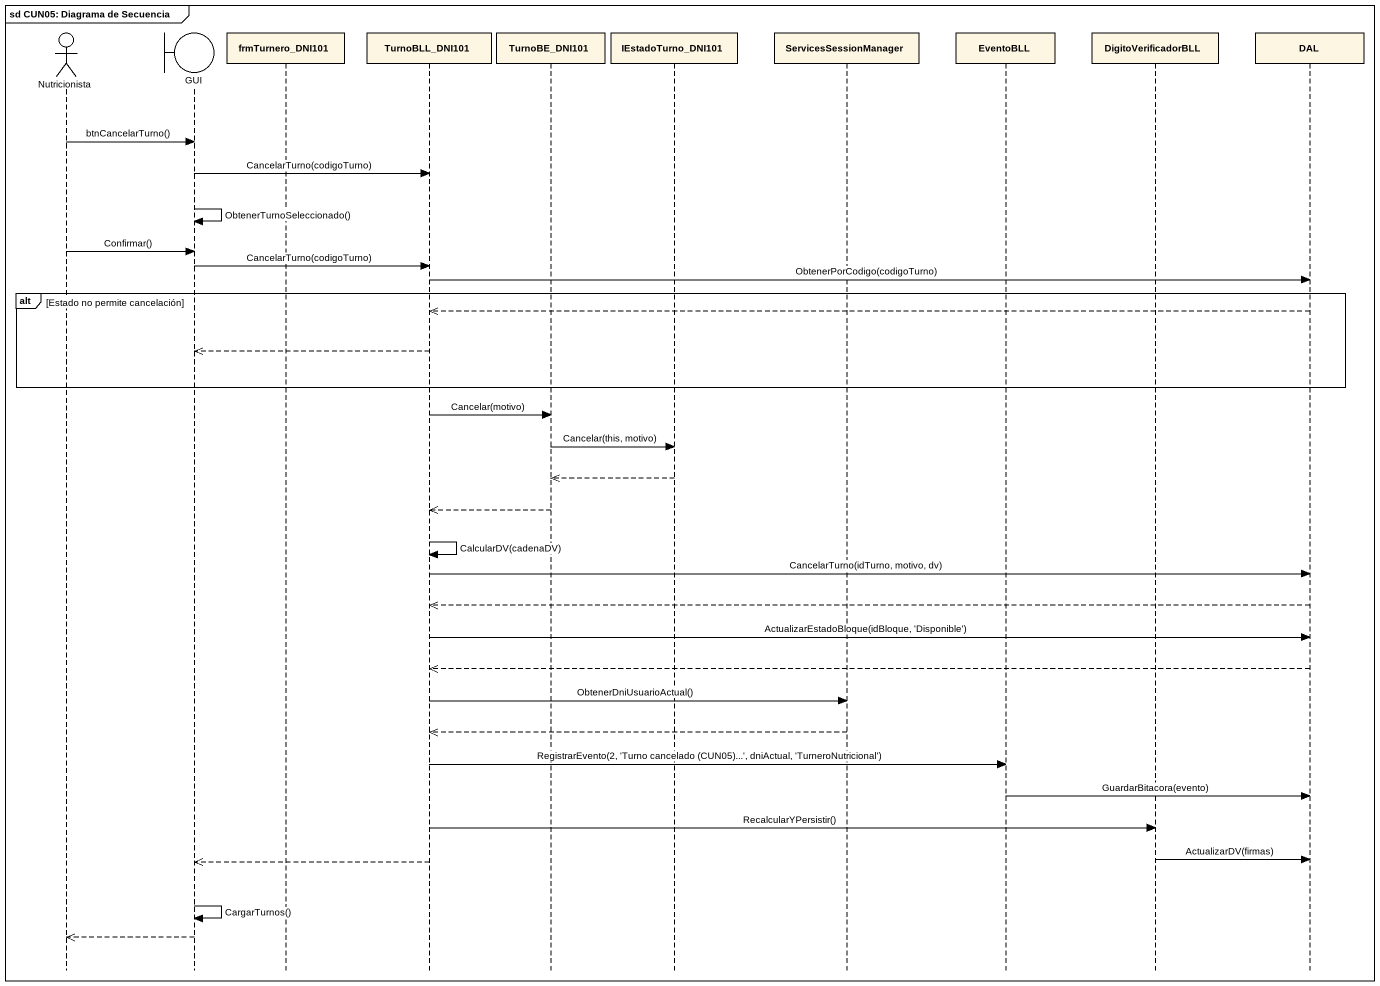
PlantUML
@startuml
mainframe sd CUN05: Diagrama de Secuencia
hide footbox
actor Nutricionista
boundary GUI
participant frmTurnero_DNI101
participant TurnoBLL_DNI101
participant TurnoBE_DNI101
participant IEstadoTurno_DNI101
participant ServicesSessionManager
participant EventoBLL
participant DigitoVerificadorBLL
participant DAL

Nutricionista -> GUI : btnCancelarTurno()
GUI -> TurnoBLL_DNI101 : CancelarTurno(codigoTurno)
GUI -> GUI : ObtenerTurnoSeleccionado()
Nutricionista -> GUI : Confirmar()
GUI -> TurnoBLL_DNI101 : CancelarTurno(codigoTurno)
TurnoBLL_DNI101 -> DAL : ObtenerPorCodigo(codigoTurno)
alt Estado no permite cancelación
  DAL -->> TurnoBLL_DNI101
  TurnoBLL_DNI101 -->> GUI
end
TurnoBLL_DNI101 -> TurnoBE_DNI101 : Cancelar(motivo)
TurnoBE_DNI101 -> IEstadoTurno_DNI101 : Cancelar(this, motivo)
IEstadoTurno_DNI101 -->> TurnoBE_DNI101
TurnoBE_DNI101 -->> TurnoBLL_DNI101
TurnoBLL_DNI101 -> TurnoBLL_DNI101 : CalcularDV(cadenaDV)
TurnoBLL_DNI101 -> DAL : CancelarTurno(idTurno, motivo, dv)
DAL -->> TurnoBLL_DNI101
TurnoBLL_DNI101 -> DAL : ActualizarEstadoBloque(idBloque, 'Disponible')
DAL -->> TurnoBLL_DNI101
TurnoBLL_DNI101 -> ServicesSessionManager : ObtenerDniUsuarioActual()
ServicesSessionManager -->> TurnoBLL_DNI101
TurnoBLL_DNI101 -> EventoBLL : RegistrarEvento(2, 'Turno cancelado (CUN05)...', dniActual, 'TurneroNutricional')
EventoBLL -> DAL : GuardarBitacora(evento)
TurnoBLL_DNI101 -> DigitoVerificadorBLL : RecalcularYPersistir()
DigitoVerificadorBLL -> DAL : ActualizarDV(firmas)
TurnoBLL_DNI101 -->> GUI
GUI -> GUI : CargarTurnos()
GUI -->> Nutricionista
@enduml
